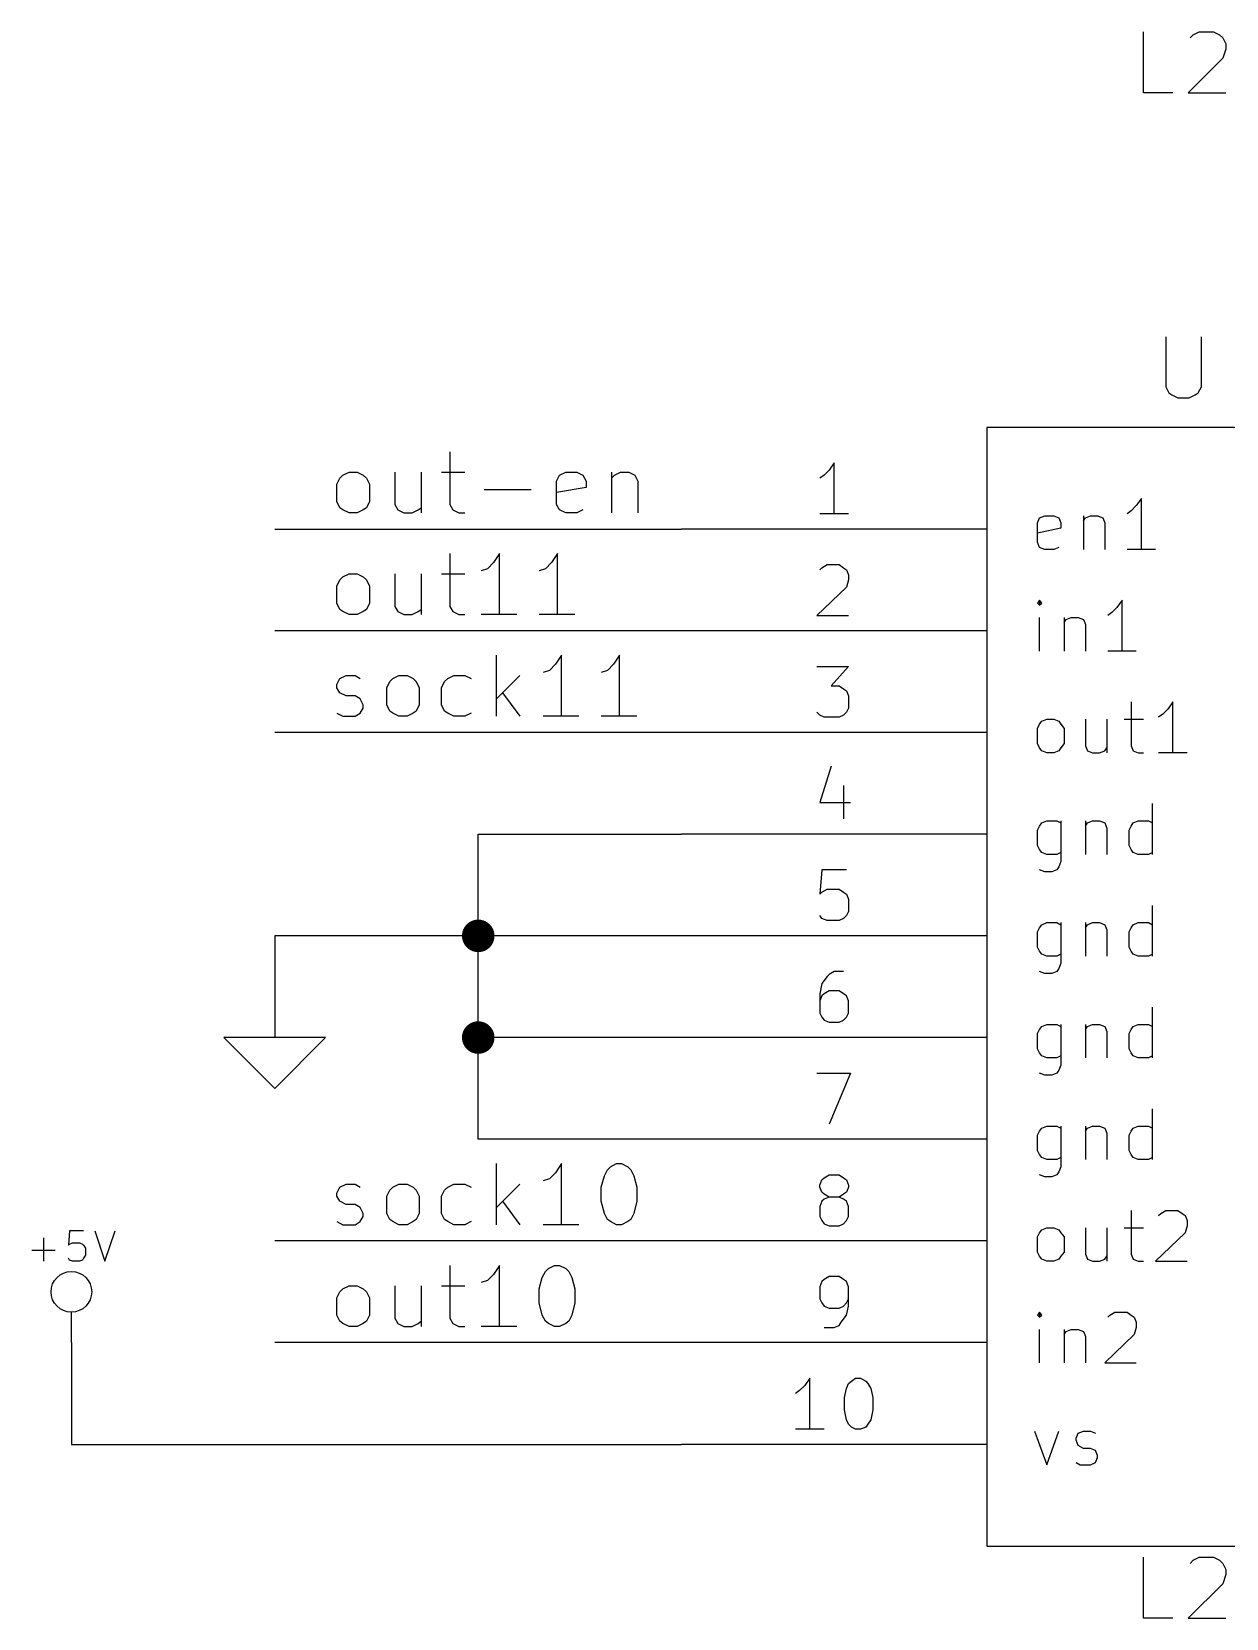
# Model space of a CAD drawing. Extents: x 4000 to 326700, y 4000 to 230000.
# Drawn here: x 177610 to 189355, y 78290 to 93890 of the extents above; entities that cross this region are included whole.
import ezdxf

# ---------------------------------------------------------------- set-up
doc = ezdxf.new("R2010")
doc.units = 0
for name, color, linetype in [('BLACK', 1, 'CONTINUOUS'), ('CYAN', 4, 'CONTINUOUS'), ('GREEN', 3, 'CONTINUOUS'), ('RED', 5, 'CONTINUOUS')]:
    doc.layers.add(name, color=color, linetype=linetype)

msp = doc.modelspace()

# ---------------------------------------------------------------- linework, layer by layer
at = {"layer": 'BLACK'}
for p, q in [((181720, 89760), (181720, 89240)), ((180670, 89530), (180730, 89560)), ((180730, 89560), (180810, 89560)), ((180810, 89560), (180870, 89530)), ((181180, 89560), (181180, 89240)), ((181440, 89560), (181440, 89160)), ((181640, 89560), (181870, 89560)), ((182800, 89530), (182860, 89560)), ((182860, 89560), (182970, 89560)), ((182970, 89560), (183030, 89530)), ((183310, 89560), (183310, 89160)), ((183340, 89530), (183400, 89560)), ((183400, 89560), (183480, 89560)), ((183480, 89560), (183540, 89530)), ((180610, 89440), (180640, 89500)), ((180610, 89270), (180610, 89440)), ((180640, 89500), (180670, 89530)), ((180870, 89530), (180900, 89500)), ((180900, 89500), (180930, 89440)), ((180930, 89440), (180930, 89270)), ((182060, 89390), (182520, 89390)), ((182770, 89470), (182800, 89530)), ((182770, 89240), (182770, 89470)), ((183060, 89410), (182770, 89360)), ((183030, 89530), (183060, 89470)), ((183060, 89470), (183060, 89410)), ((183310, 89500), (183340, 89530)), ((183540, 89530), (183570, 89470)), ((183570, 89470), (183570, 89160)), ((180640, 89210), (180610, 89270)), ((180930, 89270), (180900, 89210)), ((181180, 89240), (181210, 89190)), ((181720, 89240), (181750, 89190)), ((182800, 89190), (182770, 89240)), ((180670, 89190), (180640, 89210)), ((180730, 89160), (180670, 89190)), ((180810, 89160), (180730, 89160)), ((180870, 89190), (180810, 89160)), ((180900, 89210), (180870, 89190)), ((181210, 89190), (181270, 89160)), ((181270, 89160), (181350, 89160)), ((181350, 89160), (181410, 89190)), ((181410, 89190), (181440, 89210)), ((181750, 89190), (181810, 89160)), ((181810, 89160), (181870, 89160)), ((182860, 89160), (182800, 89190)), ((182970, 89160), (182860, 89160)), ((183030, 89190), (182970, 89160)), ((181720, 88760), (181720, 88240)), ((182090, 88610), (182030, 88590)), ((182150, 88670), (182090, 88610)), ((182210, 88760), (182150, 88670)), ((182210, 88160), (182210, 88760)), ((182660, 88610), (182600, 88590)), ((182720, 88670), (182660, 88610)), ((182780, 88760), (182720, 88670)), ((182780, 88160), (182780, 88760)), ((180610, 88440), (180640, 88500)), ((180640, 88500), (180670, 88530)), ((180670, 88530), (180730, 88560)), ((180730, 88560), (180810, 88560)), ((180810, 88560), (180870, 88530)), ((180870, 88530), (180900, 88500)), ((180900, 88500), (180930, 88440)), ((181180, 88560), (181180, 88240)), ((181440, 88560), (181440, 88160)), ((181640, 88560), (181870, 88560)), ((180610, 88270), (180610, 88440)), ((180930, 88440), (180930, 88270)), ((180640, 88210), (180610, 88270)), ((180670, 88190), (180640, 88210)), ((180730, 88160), (180670, 88190)), ((180810, 88160), (180730, 88160)), ((180870, 88190), (180810, 88160)), ((180900, 88210), (180870, 88190)), ((180930, 88270), (180900, 88210)), ((181180, 88240), (181210, 88190)), ((181210, 88190), (181270, 88160)), ((181270, 88160), (181350, 88160)), ((181350, 88160), (181410, 88190)), ((181410, 88190), (181440, 88210)), ((181720, 88240), (181750, 88190)), ((181750, 88190), (181810, 88160)), ((181810, 88160), (181870, 88160)), ((182380, 88160), (182030, 88160)), ((182950, 88160), (182600, 88160)), ((182180, 87160), (182180, 87760)), ((182820, 87760), (182760, 87670)), ((182820, 87160), (182820, 87760)), ((183390, 87760), (183330, 87670)), ((183390, 87160), (183390, 87760)), ((180610, 87470), (180640, 87530)), ((180640, 87530), (180700, 87560)), ((180700, 87560), (180790, 87560)), ((180790, 87560), (180840, 87530)), ((181130, 87500), (181160, 87530)), ((181160, 87530), (181220, 87560)), ((181220, 87560), (181300, 87560)), ((181300, 87560), (181360, 87530)), ((181360, 87530), (181390, 87500)), ((181670, 87500), (181700, 87530)), ((181700, 87530), (181760, 87560)), ((181760, 87560), (181870, 87560)), ((181870, 87560), (181930, 87530)), ((182410, 87560), (182180, 87330)), ((182700, 87610), (182640, 87590)), ((182760, 87670), (182700, 87610)), ((183270, 87610), (183210, 87590)), ((183330, 87670), (183270, 87610)), ((180610, 87440), (180610, 87470)), ((180640, 87390), (180610, 87440)), ((180700, 87360), (180640, 87390)), ((180790, 87360), (180700, 87360)), ((180840, 87330), (180790, 87360)), ((181100, 87440), (181130, 87500)), ((181100, 87270), (181100, 87440)), ((181390, 87500), (181420, 87440)), ((181420, 87440), (181420, 87270)), ((181640, 87440), (181670, 87500)), ((181640, 87270), (181640, 87440)), ((182240, 87390), (182410, 87160)), ((180870, 87270), (180840, 87330)), ((180840, 87190), (180870, 87240)), ((180870, 87240), (180870, 87270)), ((181130, 87210), (181100, 87270)), ((181160, 87190), (181130, 87210)), ((181390, 87210), (181360, 87190)), ((181420, 87270), (181390, 87210)), ((181670, 87210), (181640, 87270)), ((181700, 87190), (181670, 87210)), ((180610, 87190), (180670, 87160)), ((180670, 87160), (180790, 87160)), ((180790, 87160), (180840, 87190)), ((181220, 87160), (181160, 87190)), ((181300, 87160), (181220, 87160)), ((181360, 87190), (181300, 87160)), ((181760, 87160), (181700, 87190)), ((181870, 87160), (181760, 87160)), ((181930, 87190), (181870, 87160)), ((182990, 87160), (182640, 87160)), ((183560, 87160), (183210, 87160)), ((182180, 82160), (182180, 82760)), ((182820, 82760), (182760, 82670)), ((182820, 82160), (182820, 82760)), ((183240, 82640), (183270, 82700)), ((183270, 82700), (183300, 82730)), ((183300, 82730), (183360, 82760)), ((183360, 82760), (183410, 82760)), ((183410, 82760), (183470, 82730)), ((183470, 82730), (183500, 82700)), ((183500, 82700), (183530, 82640)), ((180610, 82470), (180640, 82530)), ((180640, 82530), (180700, 82560)), ((180700, 82560), (180790, 82560)), ((180790, 82560), (180840, 82530)), ((181130, 82500), (181160, 82530)), ((181160, 82530), (181220, 82560)), ((181220, 82560), (181300, 82560)), ((181300, 82560), (181360, 82530)), ((181360, 82530), (181390, 82500)), ((181670, 82500), (181700, 82530)), ((181700, 82530), (181760, 82560)), ((181760, 82560), (181870, 82560)), ((181870, 82560), (181930, 82530)), ((182410, 82560), (182180, 82330)), ((182700, 82610), (182640, 82590)), ((182760, 82670), (182700, 82610)), ((183210, 82530), (183240, 82640)), ((183210, 82390), (183210, 82530)), ((183530, 82640), (183560, 82530)), ((183560, 82530), (183560, 82390)), ((180610, 82440), (180610, 82470)), ((180640, 82390), (180610, 82440)), ((180700, 82360), (180640, 82390)), ((181100, 82440), (181130, 82500)), ((181100, 82270), (181100, 82440)), ((181390, 82500), (181420, 82440)), ((181420, 82440), (181420, 82270)), ((181640, 82440), (181670, 82500)), ((181640, 82270), (181640, 82440)), ((182240, 82390), (182410, 82160)), ((183240, 82270), (183210, 82390)), ((183560, 82390), (183530, 82270)), ((180790, 82360), (180700, 82360)), ((180840, 82330), (180790, 82360)), ((180870, 82270), (180840, 82330)), ((180840, 82190), (180870, 82240)), ((180870, 82240), (180870, 82270)), ((181130, 82210), (181100, 82270)), ((181420, 82270), (181390, 82210)), ((181670, 82210), (181640, 82270)), ((183270, 82210), (183240, 82270)), ((183530, 82270), (183500, 82210)), ((180610, 82190), (180670, 82160)), ((180670, 82160), (180790, 82160)), ((180790, 82160), (180840, 82190)), ((181160, 82190), (181130, 82210)), ((181220, 82160), (181160, 82190)), ((181300, 82160), (181220, 82160)), ((181360, 82190), (181300, 82160)), ((181390, 82210), (181360, 82190)), ((181700, 82190), (181670, 82210)), ((181760, 82160), (181700, 82190)), ((181870, 82160), (181760, 82160)), ((181930, 82190), (181870, 82160)), ((182990, 82160), (182640, 82160)), ((183300, 82190), (183270, 82210)), ((183360, 82160), (183300, 82190)), ((183410, 82160), (183360, 82160)), ((183470, 82190), (183410, 82160)), ((183500, 82210), (183470, 82190)), ((181720, 81760), (181720, 81240)), ((182210, 81760), (182150, 81670)), ((182210, 81160), (182210, 81760)), ((182690, 81730), (182750, 81760)), ((182750, 81760), (182800, 81760)), ((182800, 81760), (182860, 81730)), ((182090, 81610), (182030, 81590)), ((182150, 81670), (182090, 81610)), ((182600, 81530), (182630, 81640)), ((182630, 81640), (182660, 81700)), ((182660, 81700), (182690, 81730)), ((182860, 81730), (182890, 81700)), ((182890, 81700), (182920, 81640)), ((182920, 81640), (182950, 81530)), ((180610, 81440), (180640, 81500)), ((180610, 81270), (180610, 81440)), ((180640, 81500), (180670, 81530)), ((180670, 81530), (180730, 81560)), ((180730, 81560), (180810, 81560)), ((180810, 81560), (180870, 81530)), ((180870, 81530), (180900, 81500)), ((180900, 81500), (180930, 81440)), ((180930, 81440), (180930, 81270)), ((181180, 81560), (181180, 81240)), ((181440, 81560), (181440, 81160)), ((181640, 81560), (181870, 81560)), ((182600, 81390), (182600, 81530)), ((182950, 81530), (182950, 81390)), ((182630, 81270), (182600, 81390)), ((182950, 81390), (182920, 81270)), ((180640, 81210), (180610, 81270)), ((180670, 81190), (180640, 81210)), ((180730, 81160), (180670, 81190)), ((180810, 81160), (180730, 81160)), ((180870, 81190), (180810, 81160)), ((180900, 81210), (180870, 81190)), ((180930, 81270), (180900, 81210)), ((181180, 81240), (181210, 81190)), ((181210, 81190), (181270, 81160)), ((181270, 81160), (181350, 81160)), ((181350, 81160), (181410, 81190)), ((181410, 81190), (181440, 81210)), ((181720, 81240), (181750, 81190)), ((181750, 81190), (181810, 81160)), ((181810, 81160), (181870, 81160)), ((182380, 81160), (182030, 81160)), ((182660, 81210), (182630, 81270)), ((182690, 81190), (182660, 81210)), ((182750, 81160), (182690, 81190)), ((182800, 81160), (182750, 81160)), ((182860, 81190), (182800, 81160)), ((182890, 81210), (182860, 81190)), ((182920, 81270), (182890, 81210))]:
    msp.add_line(p, q, dxfattribs=at)
at = {"layer": 'CYAN'}
for p, q in [((188540, 93290), (188540, 93890)), ((189000, 93830), (189030, 93860)), ((189030, 93860), (189090, 93890)), ((189090, 93890), (189230, 93890)), ((189230, 93890), (189290, 93860)), ((189290, 93860), (189320, 93830)), ((189320, 93830), (189350, 93770)), ((189350, 93770), (189350, 93720)), ((189320, 93630), (188980, 93290)), ((189350, 93720), (189320, 93630)), ((188830, 93290), (188540, 93290)), ((188980, 93290), (189350, 93290)), ((188760, 90890), (188760, 90400)), ((189110, 90400), (189110, 90890)), ((188760, 90400), (188790, 90340)), ((188790, 90340), (188820, 90320)), ((189050, 90320), (189080, 90340)), ((189080, 90340), (189110, 90400)), ((188820, 90320), (188880, 90290)), ((188880, 90290), (188990, 90290)), ((188990, 90290), (189050, 90320)), ((188520, 89300), (188470, 89230)), ((188520, 88800), (188520, 89300)), ((187500, 89060), (187520, 89110)), ((187520, 89110), (187570, 89130)), ((187570, 89130), (187660, 89130)), ((187660, 89130), (187710, 89110)), ((187710, 89110), (187730, 89060)), ((187950, 89130), (187950, 88800)), ((187950, 89080), (187970, 89110)), ((187970, 89110), (188020, 89130)), ((188020, 89130), (188090, 89130)), ((188090, 89130), (188140, 89110)), ((188140, 89110), (188160, 89060)), ((188420, 89180), (188380, 89150)), ((188470, 89230), (188420, 89180)), ((187500, 88870), (187500, 89060)), ((187730, 89010), (187500, 88960)), ((187730, 89060), (187730, 89010)), ((188160, 89060), (188160, 88800)), ((187520, 88820), (187500, 88870)), ((187570, 88800), (187520, 88820)), ((187660, 88800), (187570, 88800)), ((187710, 88820), (187660, 88800)), ((188660, 88800), (188380, 88800)), ((187520, 88300), (187500, 88270)), ((187540, 88270), (187520, 88300)), ((187520, 88300), (187520, 88250)), ((188330, 88300), (188280, 88230)), ((188330, 87800), (188330, 88300)), ((187500, 88270), (187520, 88250)), ((187520, 88250), (187540, 88270)), ((188230, 88180), (188190, 88150)), ((188280, 88230), (188230, 88180)), ((187520, 87800), (187520, 88130)), ((187760, 88130), (187760, 87800)), ((187760, 88080), (187780, 88110)), ((187780, 88110), (187830, 88130)), ((187830, 88130), (187900, 88130)), ((187900, 88130), (187950, 88110)), ((187950, 88110), (187970, 88060)), ((187970, 88060), (187970, 87800)), ((188470, 87800), (188190, 87800)), ((188420, 87300), (188420, 86870)), ((188780, 87230), (188730, 87180)), ((188830, 87300), (188780, 87230)), ((188830, 86800), (188830, 87300)), ((187500, 87040), (187520, 87080)), ((187520, 87080), (187540, 87110)), ((187540, 87110), (187590, 87130)), ((187590, 87130), (187660, 87130)), ((187660, 87130), (187710, 87110)), ((187710, 87110), (187730, 87080)), ((187730, 87080), (187760, 87040)), ((187970, 87130), (187970, 86870)), ((188180, 87130), (188180, 86800)), ((188350, 87130), (188540, 87130)), ((188730, 87180), (188690, 87150)), ((187500, 86890), (187500, 87040)), ((187760, 87040), (187760, 86890)), ((187520, 86850), (187500, 86890)), ((187540, 86820), (187520, 86850)), ((187590, 86800), (187540, 86820)), ((187660, 86800), (187590, 86800)), ((187710, 86820), (187660, 86800)), ((187730, 86850), (187710, 86820)), ((187760, 86890), (187730, 86850)), ((187970, 86870), (187990, 86820)), ((187990, 86820), (188040, 86800)), ((188040, 86800), (188110, 86800)), ((188110, 86800), (188160, 86820)), ((188160, 86820), (188180, 86850)), ((188420, 86870), (188440, 86820)), ((188440, 86820), (188490, 86800)), ((188490, 86800), (188540, 86800)), ((188970, 86800), (188690, 86800)), ((188630, 85800), (188630, 86300)), ((187540, 86110), (187590, 86130)), ((187590, 86130), (187690, 86130)), ((187690, 86130), (187730, 86110)), ((187730, 86130), (187730, 85730)), ((187970, 86130), (187970, 85800)), ((187990, 86110), (188040, 86130)), ((188040, 86130), (188110, 86130)), ((188110, 86130), (188160, 86110)), ((188440, 86110), (188490, 86130)), ((188490, 86130), (188590, 86130)), ((188590, 86130), (188630, 86110)), ((187500, 86040), (187520, 86080)), ((187500, 85890), (187500, 86040)), ((187520, 86080), (187540, 86110)), ((187970, 86080), (187990, 86110)), ((188160, 86110), (188180, 86060)), ((188180, 86060), (188180, 85800)), ((188400, 86040), (188420, 86080)), ((188400, 85890), (188400, 86040)), ((188420, 86080), (188440, 86110)), ((187520, 85850), (187500, 85890)), ((187540, 85820), (187520, 85850)), ((187590, 85800), (187540, 85820)), ((187690, 85800), (187590, 85800)), ((187730, 85820), (187690, 85800)), ((188420, 85850), (188400, 85890)), ((188440, 85820), (188420, 85850)), ((188490, 85800), (188440, 85820)), ((188590, 85800), (188490, 85800)), ((188630, 85820), (188590, 85800)), ((187570, 85630), (187520, 85650)), ((187690, 85650), (187640, 85630)), ((187710, 85680), (187690, 85650)), ((187730, 85730), (187710, 85680)), ((187640, 85630), (187570, 85630)), ((188630, 84800), (188630, 85300)), ((187500, 85040), (187520, 85080)), ((187500, 84890), (187500, 85040)), ((187520, 85080), (187540, 85110)), ((187540, 85110), (187590, 85130)), ((187590, 85130), (187690, 85130)), ((187690, 85130), (187730, 85110)), ((187730, 85130), (187730, 84730)), ((187970, 85130), (187970, 84800)), ((187970, 85080), (187990, 85110)), ((187990, 85110), (188040, 85130)), ((188040, 85130), (188110, 85130)), ((188110, 85130), (188160, 85110)), ((188160, 85110), (188180, 85060)), ((188180, 85060), (188180, 84800)), ((188400, 85040), (188420, 85080)), ((188400, 84890), (188400, 85040)), ((188420, 85080), (188440, 85110)), ((188440, 85110), (188490, 85130)), ((188490, 85130), (188590, 85130)), ((188590, 85130), (188630, 85110)), ((187520, 84850), (187500, 84890)), ((188420, 84850), (188400, 84890)), ((187540, 84820), (187520, 84850)), ((187590, 84800), (187540, 84820)), ((187690, 84800), (187590, 84800)), ((187730, 84820), (187690, 84800)), ((187730, 84730), (187710, 84680)), ((188440, 84820), (188420, 84850)), ((188490, 84800), (188440, 84820)), ((188590, 84800), (188490, 84800)), ((188630, 84820), (188590, 84800)), ((187570, 84630), (187520, 84650)), ((187640, 84630), (187570, 84630)), ((187690, 84650), (187640, 84630)), ((187710, 84680), (187690, 84650)), ((188630, 83800), (188630, 84300)), ((187520, 84080), (187540, 84110)), ((187540, 84110), (187590, 84130)), ((187590, 84130), (187690, 84130)), ((187690, 84130), (187730, 84110)), ((187730, 84130), (187730, 83730)), ((187970, 84130), (187970, 83800)), ((187970, 84080), (187990, 84110)), ((187990, 84110), (188040, 84130)), ((188040, 84130), (188110, 84130)), ((188110, 84130), (188160, 84110)), ((188160, 84110), (188180, 84060)), ((188420, 84080), (188440, 84110)), ((188440, 84110), (188490, 84130)), ((188490, 84130), (188590, 84130)), ((188590, 84130), (188630, 84110)), ((187500, 84040), (187520, 84080)), ((187500, 83890), (187500, 84040)), ((188180, 84060), (188180, 83800)), ((188400, 84040), (188420, 84080)), ((188400, 83890), (188400, 84040)), ((187520, 83850), (187500, 83890)), ((187540, 83820), (187520, 83850)), ((187590, 83800), (187540, 83820)), ((187690, 83800), (187590, 83800)), ((187730, 83820), (187690, 83800)), ((188420, 83850), (188400, 83890)), ((188440, 83820), (188420, 83850)), ((188490, 83800), (188440, 83820)), ((188590, 83800), (188490, 83800)), ((188630, 83820), (188590, 83800)), ((187570, 83630), (187520, 83650)), ((187640, 83630), (187570, 83630)), ((187690, 83650), (187640, 83630)), ((187710, 83680), (187690, 83650)), ((187730, 83730), (187710, 83680)), ((188630, 82800), (188630, 83300)), ((187500, 83040), (187520, 83080)), ((187500, 82890), (187500, 83040)), ((187520, 83080), (187540, 83110)), ((187540, 83110), (187590, 83130)), ((187590, 83130), (187690, 83130)), ((187690, 83130), (187730, 83110)), ((187730, 83130), (187730, 82730)), ((187970, 83130), (187970, 82800)), ((187970, 83080), (187990, 83110)), ((187990, 83110), (188040, 83130)), ((188040, 83130), (188110, 83130)), ((188110, 83130), (188160, 83110)), ((188160, 83110), (188180, 83060)), ((188180, 83060), (188180, 82800)), ((188400, 83040), (188420, 83080)), ((188400, 82890), (188400, 83040)), ((188420, 83080), (188440, 83110)), ((188440, 83110), (188490, 83130)), ((188490, 83130), (188590, 83130)), ((188590, 83130), (188630, 83110)), ((187520, 82850), (187500, 82890)), ((187540, 82820), (187520, 82850)), ((188420, 82850), (188400, 82890)), ((188440, 82820), (188420, 82850)), ((187590, 82800), (187540, 82820)), ((187690, 82800), (187590, 82800)), ((187730, 82820), (187690, 82800)), ((187710, 82680), (187690, 82650)), ((187730, 82730), (187710, 82680)), ((188490, 82800), (188440, 82820)), ((188590, 82800), (188490, 82800)), ((188630, 82820), (188590, 82800)), ((187570, 82630), (187520, 82650)), ((187640, 82630), (187570, 82630)), ((187690, 82650), (187640, 82630)), ((188420, 82300), (188420, 81870)), ((188690, 82250), (188710, 82270)), ((188710, 82270), (188760, 82300)), ((188760, 82300), (188880, 82300)), ((188880, 82300), (188920, 82270)), ((188920, 82270), (188950, 82250)), ((188950, 82250), (188970, 82200)), ((177980, 82100), (177970, 81960)), ((178120, 82100), (177980, 82100)), ((178230, 82100), (178330, 81800)), ((178330, 81800), (178430, 82100)), ((187500, 82040), (187520, 82080)), ((187520, 82080), (187540, 82110)), ((187540, 82110), (187590, 82130)), ((187590, 82130), (187660, 82130)), ((187660, 82130), (187710, 82110)), ((187710, 82110), (187730, 82080)), ((187730, 82080), (187760, 82040)), ((187970, 82130), (187970, 81870)), ((188180, 82130), (188180, 81800)), ((188350, 82130), (188540, 82130)), ((188950, 82080), (188660, 81800)), ((188970, 82150), (188950, 82080)), ((188970, 82200), (188970, 82150)), ((177610, 81910), (177840, 81910)), ((177730, 81800), (177730, 82030)), ((177970, 81960), (177980, 81970)), ((177980, 81970), (178010, 81980)), ((178010, 81980), (178080, 81980)), ((178080, 81980), (178110, 81970)), ((178110, 81970), (178120, 81960)), ((178120, 81960), (178140, 81930)), ((178140, 81930), (178140, 81860)), ((187500, 81890), (187500, 82040)), ((187760, 82040), (187760, 81890)), ((177980, 81810), (177970, 81830)), ((178010, 81800), (177980, 81810)), ((178080, 81800), (178010, 81800)), ((178110, 81810), (178080, 81800)), ((178120, 81830), (178110, 81810)), ((178140, 81860), (178120, 81830)), ((187520, 81850), (187500, 81890)), ((187540, 81820), (187520, 81850)), ((187590, 81800), (187540, 81820)), ((187660, 81800), (187590, 81800)), ((187710, 81820), (187660, 81800)), ((187730, 81850), (187710, 81820)), ((187760, 81890), (187730, 81850)), ((187970, 81870), (187990, 81820)), ((187990, 81820), (188040, 81800)), ((188040, 81800), (188110, 81800)), ((188110, 81800), (188160, 81820)), ((188160, 81820), (188180, 81850)), ((188420, 81870), (188440, 81820)), ((188440, 81820), (188490, 81800)), ((188490, 81800), (188540, 81800)), ((188660, 81800), (188970, 81800)), ((187520, 81300), (187500, 81270)), ((187540, 81270), (187520, 81300)), ((187520, 81300), (187520, 81250)), ((188210, 81270), (188260, 81300)), ((188260, 81300), (188380, 81300)), ((188380, 81300), (188420, 81270)), ((187500, 81270), (187520, 81250)), ((187520, 81250), (187540, 81270)), ((187520, 80800), (187520, 81130)), ((187760, 81130), (187760, 80800)), ((187780, 81110), (187830, 81130)), ((187830, 81130), (187900, 81130)), ((187900, 81130), (187950, 81110)), ((188190, 81250), (188210, 81270)), ((188420, 81270), (188450, 81250)), ((188450, 81250), (188470, 81200)), ((188470, 81150), (188450, 81080)), ((188470, 81200), (188470, 81150)), ((187760, 81080), (187780, 81110)), ((187950, 81110), (187970, 81060)), ((187970, 81060), (187970, 80800)), ((188450, 81080), (188160, 80800)), ((188160, 80800), (188470, 80800)), ((187470, 80130), (187590, 79800)), ((187590, 79800), (187710, 80130)), ((187880, 80060), (187900, 80110)), ((187880, 80040), (187880, 80060)), ((187900, 79990), (187880, 80040)), ((187900, 80110), (187950, 80130)), ((187950, 80130), (188020, 80130)), ((188020, 80130), (188070, 80110)), ((187950, 79960), (187900, 79990)), ((188020, 79960), (187950, 79960)), ((188070, 79940), (188020, 79960)), ((188090, 79890), (188070, 79940)), ((188090, 79870), (188090, 79890)), ((187880, 79820), (187920, 79800)), ((187920, 79800), (188020, 79800)), ((188020, 79800), (188070, 79820)), ((188070, 79820), (188090, 79870)), ((188540, 78290), (188540, 78890)), ((189000, 78830), (189030, 78860)), ((189030, 78860), (189090, 78890)), ((189090, 78890), (189230, 78890)), ((189230, 78890), (189290, 78860)), ((189290, 78860), (189320, 78830)), ((189320, 78830), (189350, 78770)), ((189320, 78630), (188980, 78290)), ((189350, 78720), (189320, 78630)), ((189350, 78770), (189350, 78720)), ((188830, 78290), (188540, 78290)), ((188980, 78290), (189350, 78290))]:
    msp.add_line(p, q, dxfattribs=at)
at = {"layer": 'GREEN'}
for p, q in [((180000, 89000), (184000, 89000)), ((184000, 88000), (180000, 88000)), ((184000, 87000), (180000, 87000)), ((182000, 83000), (182000, 86000)), ((182000, 86000), (184000, 86000)), ((184000, 85000), (180000, 85000)), ((180000, 85000), (180000, 84000)), ((184000, 84000), (182000, 84000)), ((184000, 83000), (182000, 83000)), ((184000, 82000), (180000, 82000)), ((178000, 81000), (178000, 80000)), ((184000, 81000), (180000, 81000)), ((178000, 80000), (184000, 80000))]:
    msp.add_line(p, q, dxfattribs=at)
at = {"layer": 'GREEN', "const_width": 160}
for points in [[(181920, 85000, 1), (182080, 85000, 1)], [(181920, 84000, 1), (182080, 84000, 1)]]:
    msp.add_lwpolyline(points, format="xyb", close=True, dxfattribs=at)
at = {"layer": 'RED'}
for p, q in [((187000, 90000), (187000, 79000)), ((192000, 90000), (187000, 90000)), ((185450, 89580), (185400, 89530)), ((185500, 89650), (185450, 89580)), ((185500, 89150), (185500, 89650)), ((185400, 89530), (185360, 89500)), ((185640, 89150), (185360, 89150)), ((187000, 89000), (184000, 89000)), ((185360, 88600), (185380, 88620)), ((185380, 88620), (185430, 88650)), ((185430, 88650), (185550, 88650)), ((185550, 88650), (185590, 88620)), ((185590, 88620), (185620, 88600)), ((185620, 88600), (185640, 88550)), ((185640, 88500), (185620, 88430)), ((185640, 88550), (185640, 88500)), ((185620, 88430), (185330, 88150)), ((185330, 88150), (185640, 88150)), ((187000, 88000), (184000, 88000)), ((185330, 87650), (185640, 87650)), ((185640, 87650), (185470, 87460)), ((185470, 87460), (185550, 87460)), ((185550, 87460), (185590, 87430)), ((185590, 87430), (185620, 87410)), ((185620, 87410), (185640, 87360)), ((185640, 87360), (185640, 87240)), ((185640, 87240), (185620, 87200)), ((185360, 87170), (185330, 87200)), ((185400, 87150), (185360, 87170)), ((185550, 87150), (185400, 87150)), ((185590, 87170), (185550, 87150)), ((185620, 87200), (185590, 87170)), ((187000, 87000), (184000, 87000)), ((185470, 86670), (185360, 86310)), ((185590, 86480), (185590, 86150)), ((185360, 86310), (185660, 86310)), ((187000, 86000), (184000, 86000)), ((185380, 85650), (185360, 85410)), ((185620, 85650), (185380, 85650)), ((185360, 85410), (185380, 85430)), ((185380, 85430), (185430, 85460)), ((185430, 85460), (185550, 85460)), ((185550, 85460), (185590, 85430)), ((185590, 85430), (185620, 85410)), ((185620, 85410), (185640, 85360)), ((185640, 85360), (185640, 85240)), ((185380, 85170), (185360, 85200)), ((185620, 85200), (185590, 85170)), ((185640, 85240), (185620, 85200)), ((185430, 85150), (185380, 85170)), ((185550, 85150), (185430, 85150)), ((185590, 85170), (185550, 85150)), ((187000, 85000), (184000, 85000)), ((185430, 84600), (185380, 84530)), ((185450, 84620), (185430, 84600)), ((185500, 84650), (185450, 84620)), ((185590, 84650), (185500, 84650)), ((185380, 84530), (185360, 84430)), ((185360, 84430), (185360, 84240)), ((185380, 84410), (185360, 84360)), ((185400, 84430), (185380, 84410)), ((185450, 84460), (185400, 84430)), ((185550, 84460), (185450, 84460)), ((185590, 84430), (185550, 84460)), ((185620, 84410), (185590, 84430)), ((185640, 84360), (185620, 84410)), ((185360, 84240), (185380, 84200)), ((185620, 84200), (185640, 84240)), ((185640, 84240), (185640, 84360)), ((185380, 84200), (185400, 84170)), ((185400, 84170), (185450, 84150)), ((185450, 84150), (185550, 84150)), ((185550, 84150), (185590, 84170)), ((185590, 84170), (185620, 84200)), ((179500, 84000), (180000, 83500)), ((180500, 84000), (179500, 84000)), ((180000, 83500), (180500, 84000)), ((187000, 84000), (184000, 84000)), ((185330, 83650), (185660, 83650)), ((185660, 83650), (185450, 83150)), ((187000, 83000), (184000, 83000)), ((185360, 82550), (185380, 82600)), ((185360, 82530), (185360, 82550)), ((185380, 82480), (185360, 82530)), ((185380, 82600), (185400, 82620)), ((185400, 82620), (185450, 82650)), ((185450, 82650), (185550, 82650)), ((185550, 82650), (185590, 82620)), ((185590, 82620), (185620, 82600)), ((185620, 82600), (185640, 82550)), ((185640, 82530), (185620, 82480)), ((185640, 82550), (185640, 82530)), ((185380, 82390), (185360, 82340)), ((185400, 82460), (185380, 82480)), ((185400, 82410), (185380, 82390)), ((185450, 82430), (185400, 82460)), ((185450, 82430), (185400, 82410)), ((185550, 82430), (185450, 82430)), ((185590, 82460), (185550, 82430)), ((185590, 82410), (185550, 82430)), ((185620, 82480), (185590, 82460)), ((185620, 82390), (185590, 82410)), ((185640, 82340), (185620, 82390)), ((185360, 82340), (185360, 82240)), ((185360, 82240), (185380, 82200)), ((185620, 82200), (185640, 82240)), ((185640, 82240), (185640, 82340)), ((185380, 82200), (185400, 82170)), ((185400, 82170), (185450, 82150)), ((185450, 82150), (185550, 82150)), ((185550, 82150), (185590, 82170)), ((185590, 82170), (185620, 82200)), ((187000, 82000), (184000, 82000)), ((185380, 81600), (185360, 81550)), ((185400, 81620), (185380, 81600)), ((185450, 81650), (185400, 81620)), ((185550, 81650), (185450, 81650)), ((185590, 81620), (185550, 81650)), ((185620, 81600), (185590, 81620)), ((185640, 81550), (185620, 81600)), ((185360, 81550), (185360, 81430)), ((185640, 81360), (185640, 81550)), ((178000, 81000), (178000, 81300)), ((185360, 81430), (185380, 81390)), ((185380, 81390), (185400, 81360)), ((185400, 81360), (185450, 81340)), ((185450, 81340), (185550, 81340)), ((185550, 81340), (185590, 81360)), ((185590, 81360), (185620, 81390)), ((185620, 81390), (185640, 81430)), ((185620, 81270), (185640, 81360)), ((185400, 81150), (185500, 81150)), ((185500, 81150), (185550, 81170)), ((185550, 81170), (185570, 81200)), ((185570, 81200), (185620, 81270)), ((187000, 81000), (184000, 81000)), ((185160, 80530), (185120, 80500)), ((185210, 80580), (185160, 80530)), ((185260, 80650), (185210, 80580)), ((185260, 80150), (185260, 80650)), ((185600, 80460), (185620, 80550)), ((185620, 80550), (185640, 80600)), ((185640, 80600), (185670, 80620)), ((185670, 80620), (185710, 80650)), ((185710, 80650), (185760, 80650)), ((185760, 80650), (185810, 80620)), ((185810, 80620), (185830, 80600)), ((185830, 80600), (185860, 80550)), ((185860, 80550), (185880, 80460)), ((185600, 80340), (185600, 80460)), ((185620, 80240), (185600, 80340)), ((185880, 80340), (185860, 80240)), ((185880, 80460), (185880, 80340)), ((185640, 80200), (185620, 80240)), ((185670, 80170), (185640, 80200)), ((185830, 80200), (185810, 80170)), ((185860, 80240), (185830, 80200)), ((185400, 80150), (185120, 80150)), ((185710, 80150), (185670, 80170)), ((185760, 80150), (185710, 80150)), ((185810, 80170), (185760, 80150)), ((187000, 80000), (184000, 80000)), ((187000, 79000), (192000, 79000))]:
    msp.add_line(p, q, dxfattribs=at)
msp.add_circle((178000, 81500), 200, dxfattribs=at)

doc.saveas('drawing.dxf')
